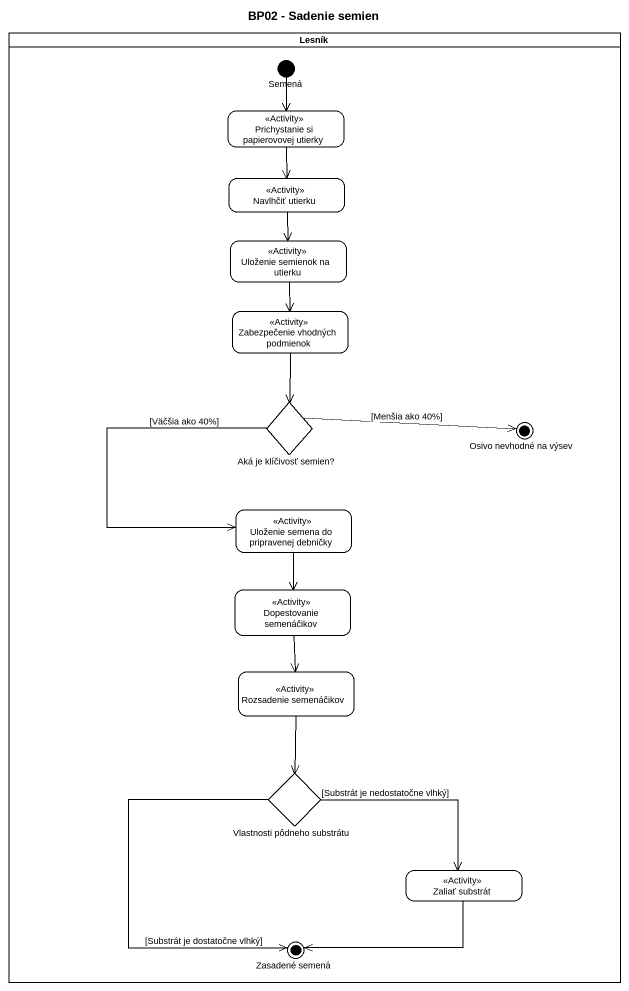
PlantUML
@startuml
title BP02 - Sadenie semien
hide empty description
state Lesník <<partition>> {
  state Semená <<start>>
  state "Prichystanie si papierovovej utierky" as Prichystanie_si <<Activity>>
  state "Navlhčiť utierku" as Navlhčiť_utierku <<Activity>>
  state "Uloženie semienok na utierku" as Uloženie_semienok_na_utierku <<Activity>>
  state "Zabezpečenie vhodných podmienok" as Zabezpečenie_vhodných <<Activity>>
  state "Aká je klíčivosť semien?" as Aká_je_klíčivosť_semien <<choice>>
  state "Osivo nevhodné na výsev" as Osivo_nevhodné_na_výsev <<end>>
  state "Uloženie semena do pripravenej debničky" as Uloženie_semena_do <<Activity>>
  state "Dopestovanie semenáčikov" as Dopestovanie_semenáčikov <<Activity>>
  state "Rozsadenie semenáčikov" as Rozsadenie_semenáčikov <<Activity>>
  state "Vlastnosti pôdneho substrátu" as Vlastnosti_pôdneho_substrátu <<choice>>
  state "Zaliať substrát" as Zaliať_substrát <<Activity>>
  state "Zasadené semená" as Zasadené_semená <<end>>
}
Semená --> Prichystanie_si
Prichystanie_si --> Navlhčiť_utierku
Navlhčiť_utierku --> Uloženie_semienok_na_utierku
Uloženie_semienok_na_utierku --> Zabezpečenie_vhodných
Zabezpečenie_vhodných --> Aká_je_klíčivosť_semien
Aká_je_klíčivosť_semien -right-> Osivo_nevhodné_na_výsev : [Menšia ako 40%]
Aká_je_klíčivosť_semien --> Uloženie_semena_do : [Väčšia ako 40%]
Uloženie_semena_do --> Dopestovanie_semenáčikov
Dopestovanie_semenáčikov --> Rozsadenie_semenáčikov
Rozsadenie_semenáčikov --> Vlastnosti_pôdneho_substrátu
Vlastnosti_pôdneho_substrátu -right-> Zaliať_substrát : [Substrát je nedostatočne vlhký]
Vlastnosti_pôdneho_substrátu --> Zasadené_semená : [Substrát je dostatočne vlhký]
Zaliať_substrát -left-> Zasadené_semená
@enduml
